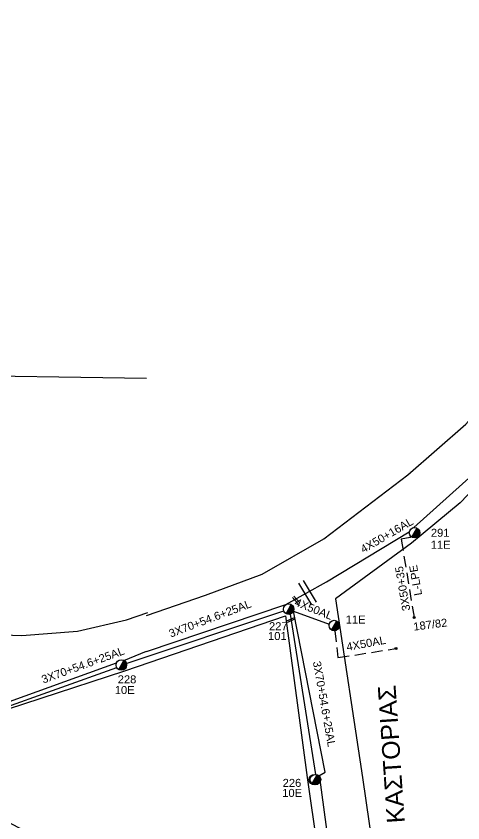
# Model space of a CAD drawing. Header units: millimetres. Extents: x 31 to 3826, y 22 to 1041.
# Drawn here: x 1540.9 to 1641.4, y 518.1 to 699.5 of the extents above; entities that cross this region are included whole.
import ezdxf

# ---------------------------------------------------------------- set-up
doc = ezdxf.new("R2010")
doc.units = ezdxf.units.MM
doc.linetypes.add('DASHED', pattern=[19.05, 12.7, -6.35])
for name, color, linetype in [('Άγνωστα', 7, 'Continuous'), ('Γυμνά εναέρια ΧΤ και ΦΟΠ (3Φ)   4x50+16AL', 7, 'Continuous'), ('Επιγραφές - Σχήματα', 7, 'Continuous'), ('Μηχανική τομή', 7, 'Continuous'), ('Στύλος ΦΜ', 7, 'Continuous'), ('Στύλος ΦΜ @ 1', 7, 'Continuous'), ('Συνδέσεις', 7, 'Continuous'), ('Συνεστραμμένα ΧΤ   3x70+54.6+25 AL', 7, 'SYN_LINE'), ('Τομή', 7, 'Continuous'), ('Υπόβαθρο ΔΕΗ', 7, 'Continuous'), ('Υπόγεια καλώδια Παροχών ΧΤ   4x50AL', 7, 'DASHED')]:
    doc.layers.add(name, color=color, linetype=linetype)
doc.styles.get("Standard").update_dxf_attribs({"font": 'arial.ttf'})
doc.linetypes.add('SYN_LINE', pattern='A,0.5,-0.0001,["/\\/\\/\\/",Standard,S=0.1,R=0,X=0,Y=-0.05],-0.25', length=0.7501)

# ---------------------------------------------------------------- blocks, each defined once
blk = doc.blocks.new('ΥΠΑΡΧΩΝ ΤΣΙΜΕΝΤΕΝΙΟΣ ΣΤΥΛΟΣ')
at = {"layer": 'Στύλος ΦΜ'}
blk.add_hatch(color=7, dxfattribs=at).paths.add_polyline_path([(-1.29, -2.28, 0.574793), (2.62, 0, 0.268822), (1.3, 2.27)])
at = {"layer": 'Στύλος ΦΜ', "color": 7}
blk.add_line((-1.29, -2.28), (1.3, 2.27), dxfattribs=at)
blk.add_circle((0, 0), 2.62, dxfattribs=at)
at = {"layer": 'Στύλος ΦΜ', "flags": 4}
for tag, p in [('ΑΡΙΘΜΟΣ', (-4.68, 8.05)), ('ΤΥΠΟΣ', (-4.91, 3.03))]:
    blk.add_attdef(tag, p, '', height=4, dxfattribs=at)
blk = doc.blocks.new('ΤΟΜΗ')
at = {"layer": 'Τομή', "ltscale": 40}
for p, q in [((-5.68, 0), (5.68, 0)), ((5.68, -2.33), (-5.68, -2.33))]:
    blk.add_line(p, q, dxfattribs=at)
blk = doc.blocks.new('_ΣΥΝΔΕΣΗ')
at = {"layer": 'Συνδέσεις', "linetype": 'SYN_LINE', "ltscale": 40}
blk.add_hatch(color=256, dxfattribs=at).paths.add_polyline_path([(0.5, -0.01, 1), (-0.5, -0.01, 1)])
at = {"layer": 'Συνδέσεις'}
blk.add_circle((0, -0.01), 0.5, dxfattribs=at)
blk = doc.blocks.new('ΜΗΧΑΝΙΚΗ ΤΟΜΗ')
at = {"layer": 'Μηχανική τομή', "ltscale": 40}
for p, q in [((-1.89, 0.78), (1.89, 0.78)), ((1.89, 0), (-1.89, 0))]:
    blk.add_line(p, q, dxfattribs=at)

msp = doc.modelspace()

# ---------------------------------------------------------------- linework, layer by layer
at = {"layer": 'Άγνωστα', "color": 5, "linetype": 'DASHED', "ltscale": 0.2}
msp.add_lwpolyline([(1629.82, 582.39), (1629.58, 582.21), (1627.54, 581.83), (1630.46, 564.21)], dxfattribs=at)
at = {"layer": 'Γυμνά εναέρια ΧΤ και ΦΟΠ (3Φ)   4x50+16AL', "color": 5}
for points in [[(1630.41, 584.48), (1651.52, 603.48)], [(1601.6, 567.13), (1610.74, 572.23), (1629.3, 583.49), (1629.39, 583.57)]]:
    msp.add_lwpolyline(points, dxfattribs=at)
at = {"layer": 'Συνεστραμμένα ΧΤ   3x70+54.6+25 AL', "color": 6, "ltscale": 20}
for p, q in [((1570.27, 556.61), (1601.6, 567.13)), ((1602.54, 564.99), (1608.23, 528.97)), ((1534.49, 543.63), (1563.49, 554.03)), ((1614.33, 490.82), (1609.24, 528.25))]:
    msp.add_line(p, q, dxfattribs=at)
at = {"layer": 'Συνεστραμμένα ΧΤ   3x70+54.6+25 AL', "color": 6, "ltscale": 8}
for p, q in [((1601.6, 567.13), (1601.61, 567.12)), ((1565.16, 554.58), (1570.27, 556.68))]:
    msp.add_line(p, q, dxfattribs=at)
at = {"layer": 'Συνεστραμμένα ΧΤ   3x70+54.6+25 AL', "ltscale": 20}
for p, q in [((1565.7, 553.88), (1601.11, 565.74)), ((1610.42, 529.45), (1603.32, 565.67)), ((1534.69, 542.7), (1563.53, 553.01))]:
    msp.add_line(p, q, dxfattribs=at)
at = {"layer": 'Συνεστραμμένα ΧΤ   3x70+54.6+25 AL', "ltscale": 8}
msp.add_line((1609.05, 528.66), (1610.42, 529.45), dxfattribs=at)
at = {"layer": 'Υπόβαθρο ΔΕΗ'}
for points in [[(1570.27, 564.71), (1583.48, 569.3), (1596.3, 573.97), (1610.15, 581.96), (1629.04, 596.29), (1642.11, 607.72), (1651.5, 618.35), (1659.68, 629.11), (1665.33, 639.26), (1670.09, 650.81), (1675, 664.99), (1680.51, 682.17), (1684.12, 696.78), (1686.98, 715.23)], [(1670.35, 528.25), (1668.88, 614.42), (1663.13, 615.05), (1656.29, 606.16), (1640.78, 590.05), (1629.88, 580.96), (1612.78, 568.44), (1618.8, 528.25), (1635.68, 411.94), (1646.94, 417.45), (1672.21, 429.69), (1670.95, 493.55), (1670.35, 528.25)]]:
    msp.add_lwpolyline(points, dxfattribs=at)
at = {"layer": 'Υπόβαθρο ΔΕΗ', "ltscale": 0.2}
for points in [[(1455.77, 629.16), (1520.9, 618.79), (1570.27, 618.04)], [(1455.77, 629.16), (1457.3, 580.04), (1461.4, 577.95), (1475.3, 571.68), (1489.28, 566.8), (1501.17, 563.96), (1519.08, 561.02), (1542.22, 560.19), (1554.74, 561.2), (1565.72, 563.69), (1570.53, 565.35)], [(1606.4, 528.25), (1606.4, 528.25), (1606.4, 528.25), (1623.95, 406.04)]]:
    msp.add_lwpolyline(points, dxfattribs=at)
msp.add_lwpolyline([(1542, 516.75), (1535.48, 520), (1528.81, 522.54), (1526.91, 522.82), (1523.97, 524.88), (1522.49, 526.77), (1521.91, 528.25, -0.442505), (1527.67, 539.96), (1565.36, 552.28), (1601.5, 564.61), (1606.4, 528.25)], format="xyb", dxfattribs=at)
at = {"layer": 'Υπόγεια καλώδια Παροχών ΧΤ   4x50AL', "color": 6, "linetype": 'Continuous', "ltscale": 0.2}
msp.add_lwpolyline([(1603.32, 565.67), (1611.33, 562.71), (1611.33, 562.71)], dxfattribs=at)
at = {"layer": 'Υπόγεια καλώδια Παροχών ΧΤ   4x50AL', "color": 6, "ltscale": 0.2}
msp.add_lwpolyline([(1612.61, 561.26), (1613.32, 555.21), (1626.37, 557.27)], dxfattribs=at)

# ---------------------------------------------------------------- block references
at = {"layer": 'Μηχανική τομή'}
for p, xscale, yscale, zscale, rotation in [((1604.01, 568.31), 0.5000000000000773, 0.5000000000000773, 0.5000000000000773, 131.8865733870961), ((1602.64, 563.88), 0.5000000000000413, 0.5000000000000413, 0.5000000000000413, 204.0320469857684)]:
    msp.add_blockref('ΜΗΧΑΝΙΚΗ ΤΟΜΗ', p, dxfattribs=dict(at, xscale=xscale, yscale=yscale, zscale=zscale, rotation=rotation))
at = {"layer": 'Στύλος ΦΜ @ 1', "ltscale": 40}
ref = msp.add_blockref('ΥΠΑΡΧΩΝ ΤΣΙΜΕΝΤΕΝΙΟΣ ΣΤΥΛΟΣ', (1630.54, 583.31), dxfattribs=dict(at, xscale=0.4499999999998181, yscale=0.4499999999998181, zscale=0.4499999999998181))
ref.add_attrib('ΤΥΠΟΣ', '11E', (1634.19, 579.71), dxfattribs={"layer": 'Στύλος ΦΜ', "height": 1.8, "flags": 4})
ref.add_attrib('ΑΡΙΘΜΟΣ', '291', (1634.22, 582.4), dxfattribs={"layer": 'Στύλος ΦΜ', "height": 1.8, "flags": 4})
ref = msp.add_blockref('ΥΠΑΡΧΩΝ ΤΣΙΜΕΝΤΕΝΙΟΣ ΣΤΥΛΟΣ', (1602.23, 566.12), dxfattribs=dict(at, xscale=0.4499999999998181, yscale=0.4499999999998181, zscale=0.4499999999998181))
ref.add_attrib('ΤΥΠΟΣ', '101', (1597.58, 559.18), dxfattribs={"layer": 'Στύλος ΦΜ', "height": 1.8, "flags": 4})
ref.add_attrib('ΑΡΙΘΜΟΣ', '227', (1597.8, 561.38), dxfattribs={"layer": 'Στύλος ΦΜ', "height": 1.8, "flags": 4})
ref = msp.add_blockref('ΥΠΑΡΧΩΝ ΤΣΙΜΕΝΤΕΝΙΟΣ ΣΤΥΛΟΣ', (1612.48, 562.43), dxfattribs=dict(at, xscale=0.4499999999998181, yscale=0.4499999999998181, zscale=0.4499999999998181))
ref.add_attrib('ΤΥΠΟΣ', '11E', (1615.06, 562.89), dxfattribs={"layer": 'Στύλος ΦΜ', "height": 1.8, "flags": 4})
ref = msp.add_blockref('ΥΠΑΡΧΩΝ ΤΣΙΜΕΝΤΕΝΙΟΣ ΣΤΥΛΟΣ', (1564.57, 553.56), dxfattribs=dict(at, xscale=0.4499999999998181, yscale=0.4499999999998181, zscale=0.4499999999998181))
ref.add_attrib('ΤΥΠΟΣ', '228', (1563.76, 549.43), dxfattribs={"layer": 'Στύλος ΦΜ', "height": 1.8, "flags": 4})
ref.add_attrib('ΑΡΙΘΜΟΣ', '10E', (1563.1, 547.03), dxfattribs={"layer": 'Στύλος ΦΜ', "height": 1.8, "flags": 4})
ref = msp.add_blockref('ΥΠΑΡΧΩΝ ΤΣΙΜΕΝΤΕΝΙΟΣ ΣΤΥΛΟΣ', (1608.26, 527.79), dxfattribs=dict(at, xscale=0.4499999999998181, yscale=0.4499999999998181, zscale=0.4499999999998181))
ref.add_attrib('ΤΥΠΟΣ', '10E', (1600.77, 523.89), dxfattribs={"layer": 'Στύλος ΦΜ', "height": 1.8, "flags": 4})
ref.add_attrib('ΑΡΙΘΜΟΣ', '226', (1600.87, 526.15), dxfattribs={"layer": 'Στύλος ΦΜ', "height": 1.8, "flags": 4})
at = {"layer": 'Στύλος ΦΜ @ 1', "ltscale": 40, "xscale": 0.4499999999998181, "yscale": 0.4499999999998181, "zscale": 0.4499999999998181}
msp.add_blockref('ΥΠΑΡΧΩΝ ΤΣΙΜΕΝΤΕΝΙΟΣ ΣΤΥΛΟΣ', (1608.02, 527.77), dxfattribs=at)
at = {"layer": 'Συνδέσεις', "xscale": 0.4499999999998181, "yscale": 0.4499999999998181, "zscale": 0.4499999999998181}
for p in [(1630.46, 564.22), (1626.37, 557.28)]:
    msp.add_blockref('_ΣΥΝΔΕΣΗ', p, dxfattribs=at)
at = {"layer": 'Τομή', "xscale": 0.5000000000000511, "yscale": 0.5000000000000511, "zscale": 0.5000000000000511, "rotation": 300.7655144304841}
msp.add_blockref('ΤΟΜΗ', (1606.96, 570.12), dxfattribs=at)

# ---------------------------------------------------------------- texts
at = {"layer": 'Άγνωστα', "char_height": 1.8, "width": 168.3718, "attachment_point": 1, "rotation": 99.6168}
for s, insert in [('3X50+35 ', (1627.82, 565.6)), ('L-LPE', (1630.48, 569.02))]:
    msp.add_mtext(s, dxfattribs=dict(at, insert=insert))
at = {"layer": 'Γυμνά εναέρια ΧΤ και ΦΟΠ (3Φ)   4x50+16AL', "color": 7, "insert": (1618.14, 580.2), "char_height": 1.8, "width": 168.3718, "attachment_point": 1, "rotation": 30.2863}
msp.add_mtext('4X50+16AL', dxfattribs=at)
at = {"layer": 'Επιγραφές - Σχήματα', "attachment_point": 1}
for s, insert, char_height, width, rotation in [('187/82', (1630.16, 563.06), 1.8, 17.1183, 7.4039), ('ΚΑΣΤΟΡΙΑΣ', (1624.36, 517.83), 4, 157.7424, 93.8655)]:
    msp.add_mtext(s, dxfattribs=dict(at, insert=insert, char_height=char_height, width=width, rotation=rotation))
at = {"layer": 'Συνεστραμμένα ΧΤ   3x70+54.6+25 AL', "color": 7}
for rotation, p in [(20.6765, (1575.69, 559.71)), (19.8215, (1547.02, 549.38)), (280.0605, (1607.66, 554.27))]:
    msp.add_text('3X70+54.6+25AL', height=1.8, rotation=rotation, dxfattribs=at).set_placement(p)
at = {"layer": 'Υπόγεια καλώδια Παροχών ΧΤ   4x50AL', "color": 7, "char_height": 1.8, "width": 168.3718, "attachment_point": 1}
for insert, rotation in [((1604.05, 568.65), 338.3308), ((1615.07, 558.49), 10.464)]:
    msp.add_mtext('4X50AL', dxfattribs=dict(at, insert=insert, rotation=rotation))

doc.saveas('drawing.dxf')
